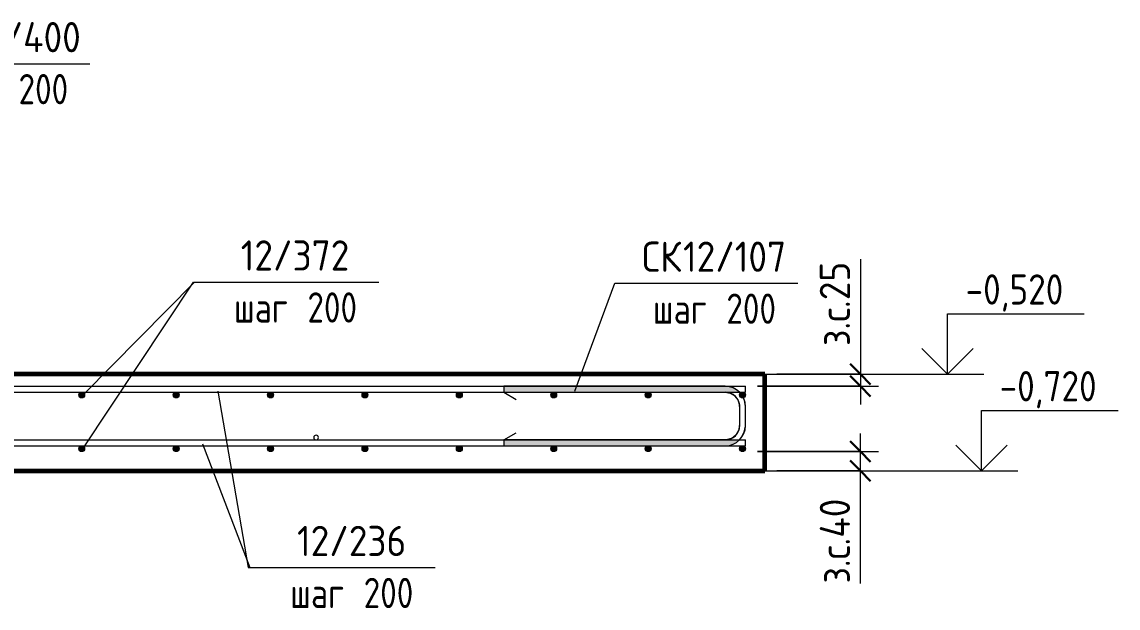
# Model space of a CAD drawing. Header units: millimetres. Extents: x 56549 to 83419, y -3049 to 32998.
# Drawn here: x 73057 to 75324, y -1003 to 208 of the extents above; entities that cross this region are included whole.
import ezdxf

# ---------------------------------------------------------------- set-up
doc = ezdxf.new("R2010")
doc.units = ezdxf.units.MM
for name, color, linetype, lineweight in [('AA_Dim', 7, 'Continuous', 9), ('AA_Dim-25', 7, 'Continuous', 9), ('AA_Linii', 7, 'Continuous', 9), ('AA_Oformlenie', 7, 'Continuous', 9), ('AA_Vinoska', 7, 'Continuous', 9), ('AA_Visotnaya otmetka', 7, 'Continuous', 9), ('AF_Perekritie_Опалубка', 253, 'Continuous', 20), ('KR_Armatura', 7, 'Continuous', 20), ('KR_Armatura_Tonkie', 7, 'Continuous', 20)]:
    doc.layers.add(name, color=color, linetype=linetype, lineweight=lineweight)
doc.styles.add('ISOCPEUR_5', font='isocpeur.TTF', dxfattribs={"width": 0.9, "height": 62.5})
doc.styles.add('ISOCPEUR_6', font='isocpeur.TTF', dxfattribs={"width": 0.8, "height": 62.5})
doc.styles.add('ISOCPEUR_7', font='isocpeur.TTF', dxfattribs={"width": 0.85, "height": 62.5})
doc.dimstyles.new('00_Точн_3_знака__прозр__2', dxfattribs={"dimscale": 304.8, "dimtxt": 62.672186, "dimasz": 0.139436, "dimexe": 0.123031, "dimexo": 0.082021, "dimgap": 0.008202, "dimtad": 1, "dimdec": 3, "dimrnd": 0.001, "dimdsep": 46, "dimtxsty": 'ISOCPEUR_5', "dimblk1": 'OBLIQUE', "dimblk2": 'OBLIQUE', "dimsah": 1, "dimcen": 0.09, "dimdle": 0.123031, "dimazin": 0, "dimtfac": 1, "dimtdec": 4, "dimtix": 1, "dimtmove": 1, "dimatfit": 3, "dimfxl": 1, "dimtvp": 1, "dimtolj": 1, "dimtzin": 0, "dimlwd": 18, "dimlwe": 18, "dimarcsym": 2})

# ---------------------------------------------------------------- blocks, each defined once
blk = doc.blocks.new('261_Лягушка _НесАрм_РабПлоск_ - 10 А240-3717144-Сечение 4')
at = {"layer": 'KR_Armatura_Tonkie'}
for start, end in [(90, 270), (270, 90)]:
    blk.add_arc((-28578, -651), 5, start, end, dxfattribs=at)
blk = doc.blocks.new('350_Стержень П торец СК-СГ _НесАрм_РабПлоск_ - 350_Стержень П торец СК-СГ _НесАрм_РабПлоск_-3742918-Сечение 4')
at = {"layer": 'KR_Armatura_Tonkie'}
for p, q in [((-27732, -545), (-28190, -545)), ((-28190, -557), (-27732, -557)), ((-28190, -557), (-28164, -572)), ((-27732, -557), (-27722.5, -558.7)), ((-27720, -559.8), (-27713.8, -563.5)), ((-27711.6, -565.1), (-27705.7, -572.7)), ((-27705, -574.5), (-27702.7, -582)), ((-27702, -587), (-27702, -626)), ((-27690, -626), (-27690, -587)), ((-27702, -626), (-27703.7, -635.5)), ((-28190, -656), (-28164, -641)), ((-27732, -656), (-28190, -656)), ((-27719.5, -653), (-27727, -655.3)), ((-27710.1, -646.4), (-27717.7, -652.3)), ((-27704.8, -638), (-27708.7, -644.5)), ((-28190, -668), (-27732, -668))]:
    blk.add_line(p, q, dxfattribs=at)
at = {"layer": 'KR_Armatura_Tonkie', "flags": 128}
for points in [[(-27696.9, -564.3), (-27697.7, -562.8), (-27699.7, -560.7)], [(-27691.8, -575.2), (-27692, -574.3), (-27693.3, -571.6)], [(-27690.6, -630.4), (-27690, -627.5), (-27690, -626)], [(-27700.3, -653.1), (-27698.6, -651.4), (-27697.5, -649.4)], [(-27693.9, -642.7), (-27692.5, -640.1), (-27692.2, -638.6)]]:
    blk.add_lwpolyline(points, dxfattribs=at)
blk = doc.blocks.new('350_Стержень П торец СК-СГ _НесАрм_РабПлоск_ - 350_Стержень П торец СК-СГ _НесАрм_РабПлоск_-V9-Сечение 4')
at = {"layer": 'KR_Armatura_Tonkie'}
for p, q in [((-27732, -545), (-28190, -545)), ((-28190, -557), (-27732, -557)), ((-28190, -557), (-28164, -572)), ((-27702, -587), (-27702, -626)), ((-27690, -626), (-27690, -587)), ((-28190, -656), (-28164, -641)), ((-27732, -656), (-28190, -656)), ((-28190, -668), (-27732, -668))]:
    blk.add_line(p, q, dxfattribs=at)
at = {"layer": 'KR_Armatura_Tonkie', "flags": 128}
for points in [[(-27732, -557), (-27721.3, -559), (-27712.1, -564.6), (-27705.4, -573.1), (-27702.2, -583.5), (-27702, -587)], [(-27690, -587), (-27692, -574.3), (-27697.7, -562.8), (-27703.3, -557)], [(-27702, -626), (-27704, -636.7), (-27709.6, -645.9), (-27718.1, -652.6), (-27728.5, -655.8), (-27732, -656)], [(-27703.3, -656), (-27698.6, -651.4), (-27692.5, -640.1), (-27690, -627.5), (-27690, -626)]]:
    blk.add_lwpolyline(points, dxfattribs=at)
blk = doc.blocks.new('042_М_Арматуры - Диам длина поз _ Шаг-2260295-Сечение 4')
at = {"layer": 'AA_Vinoska'}
blk.add_line((-31828.8, -805.2), (-31478.8, -805.2), dxfattribs=at)
blk = doc.blocks.new('DIMBLOCK61-Сечение 4')
at = {"layer": 'AA_Dim-25', "lineweight": 18}
for p, q in [((74790.7, -757.5), (74790.7, -642.5)), ((74578, -680), (74828.2, -680)), ((74790.7, -680), (74578, -680)), ((74790.7, -743.3), (74790.7, -700)), ((74618, -720), (74828.2, -720)), ((74790.7, -720), (74618, -720)), ((74790.7, -952.7), (74790.7, -743.3))]:
    blk.add_line(p, q, dxfattribs=at)
at = {"layer": 'AA_Dim-25', "lineweight": 30}
for p, q in [((74790.7, -680), (74769.4, -658.7)), ((74790.7, -680), (74811.9, -701.2)), ((74790.7, -720), (74769.4, -698.7)), ((74790.7, -720), (74811.9, -741.2))]:
    blk.add_line(p, q, dxfattribs=at)
at = {"layer": 'AA_Dim-25', "color": 0, "lineweight": 18, "insert": (74706.8, -952.7), "char_height": 62.5, "width": 221.363, "attachment_point": 1, "rotation": 90, "line_spacing_factor": 1.135194, "style": 'ISOCPEUR_5'}
blk.add_mtext('з.с.40', dxfattribs=at)
blk = doc.blocks.new('_Oblique')
at = {"color": 0, "linetype": 'ByBlock', "lineweight": -2}
blk.add_line((-0.5, -0.5), (0.5, 0.5), dxfattribs=at)
blk = doc.blocks.new('DIMBLOCK62-Сечение 4')
at = {"layer": 'AA_Dim-25', "lineweight": 18}
for p, q in [((74790.7, -282), (74790.7, -486.7)), ((74790.7, -482.5), (74790.7, -582.5)), ((74790.7, -486.7), (74790.7, -532.5)), ((74618, -520), (74828.2, -520)), ((74790.7, -520), (74618, -520)), ((74578, -545), (74828.2, -545)), ((74790.7, -545), (74578, -545))]:
    blk.add_line(p, q, dxfattribs=at)
at = {"layer": 'AA_Dim-25', "lineweight": 30}
for p, q in [((74790.7, -520), (74769.4, -498.7)), ((74790.7, -520), (74811.9, -541.2)), ((74790.7, -545), (74769.4, -523.7)), ((74790.7, -545), (74811.9, -566.2))]:
    blk.add_line(p, q, dxfattribs=at)
at = {"layer": 'AA_Dim-25', "color": 0, "lineweight": 18, "insert": (74706.8, -461.7), "char_height": 62.5, "width": 215.687, "attachment_point": 1, "rotation": 90, "line_spacing_factor": 1.135194, "style": 'ISOCPEUR_5'}
blk.add_mtext('з.с.25', dxfattribs=at)
blk = doc.blocks.new('Высотные отметки - Стрелка вверх-400292-Сечение 4')
at = {"layer": 'AA_Vinoska'}
for p, q in [((-27270.2, -1575), (-26987.7, -1575)), ((-27270.2, -1700), (-27270.2, -1575)), ((-27270.2, -1700), (-27323.2, -1647)), ((-27270.2, -1700), (-27217.1, -1647)), ((-27345.2, -1700), (-27195.2, -1700))]:
    blk.add_line(p, q, dxfattribs=at)

msp = doc.modelspace()

# ---------------------------------------------------------------- hatches: boundary and pattern name
at = {"layer": 'AA_Oformlenie'}
h = msp.add_hatch(color=250, dxfattribs=at)
h.paths.add_polyline_path([(74053.498, -668), (74513.0063, -667.7956), (74522.4227, -666.4973), (74532.3791, -662.3257), (74541.26, -655.2949), (74547.7183, -646.5964), (74551.6851, -636.6757), (74551.4271, -637.2986), (74547.245, -647.2132), (74540.3411, -656), (74053.498, -656.2051), (74053.498, -667.7956)])
h.paths.add_polyline_path([(74553.0356, -587), (74552.8311, -585.2508), (74551.5733, -575.8926), (74547.3467, -565.7868), (74540.4735, -557), (74531.846, -550.4814), (74521.8145, -546.3932), (74511.0356, -545), (74053.0356, -545.2044), (74053.0356, -557), (74540.6591, -557.244), (74540.7915, -557.3764), (74547.4349, -566.0635), (74551.6111, -576.1804), (74553.0175, -586.8627)])
at = {"layer": 'KR_Armatura'}
h = msp.add_hatch(color=256, dxfattribs=at)
edge = h.paths.add_edge_path()
edge.add_arc((73180.2856, -563), 6, 0, 360)
for points in [[(73177.2856, -568.1962), (73183.2856, -568.1962), (73186.2856, -563), (73183.2856, -557.8038), (73177.2856, -557.8038), (73174.2856, -563)], [(73372.5356, -568.1962), (73378.5356, -568.1962), (73381.5356, -563), (73378.5356, -557.8038), (73372.5356, -557.8038), (73369.5356, -563)], [(73567.7856, -568.1962), (73573.7856, -568.1962), (73576.7856, -563), (73573.7856, -557.8038), (73567.7856, -557.8038), (73564.7856, -563)], [(73763.0356, -568.1962), (73769.0356, -568.1962), (73772.0356, -563), (73769.0356, -557.8038), (73763.0356, -557.8038), (73760.0356, -563)], [(73958.2856, -568.1962), (73964.2856, -568.1962), (73967.2856, -563), (73964.2856, -557.8038), (73958.2856, -557.8038), (73955.2856, -563)], [(74153.5356, -568.1962), (74159.5356, -568.1962), (74162.5356, -563), (74159.5356, -557.8038), (74153.5356, -557.8038), (74150.5356, -563)], [(74348.7856, -568.1962), (74354.7856, -568.1962), (74357.7856, -563), (74354.7856, -557.8038), (74348.7856, -557.8038), (74345.7856, -563)], [(74546.7147, -568.1962), (74550.0356, -568.1962), (74553.0356, -563), (74550.0356, -557.8038), (74544.0356, -557.8038), (74541.0356, -563), (74544.0356, -568.1962)], [(73177.2856, -679.1962), (73183.2856, -679.1962), (73186.2856, -674), (73183.2856, -668.8038), (73177.2856, -668.8038), (73174.2856, -674)], [(73372.5356, -679.1962), (73378.5356, -679.1962), (73381.5356, -674), (73378.5356, -668.8038), (73372.5356, -668.8038), (73369.5356, -674)], [(73567.7856, -679.1962), (73573.7856, -679.1962), (73576.7856, -674), (73573.7856, -668.8038), (73567.7856, -668.8038), (73564.7856, -674)], [(73763.0356, -679.1962), (73769.0356, -679.1962), (73772.0356, -674), (73769.0356, -668.8038), (73763.0356, -668.8038), (73760.0356, -674)], [(73958.2856, -679.1962), (73964.2856, -679.1962), (73967.2856, -674), (73964.2856, -668.8038), (73958.2856, -668.8038), (73955.2856, -674)], [(74153.5356, -679.1962), (74159.5356, -679.1962), (74162.5356, -674), (74159.5356, -668.8038), (74153.5356, -668.8038), (74150.5356, -674)], [(74348.7856, -679.1962), (74354.8268, -679.1247), (74357.7856, -674), (74354.7856, -668.8038), (74348.7856, -668.8038), (74345.7856, -674)], [(74546.7147, -679.1962), (74550.0356, -679.1962), (74553.0356, -674), (74550.0356, -668.8038), (74544.0356, -668.8038), (74541.0356, -674), (74544.0356, -679.1962)]]:
    msp.add_hatch(color=256, dxfattribs=at).paths.add_polyline_path(points)
h = msp.add_hatch(color=256, dxfattribs=at)
edge = h.paths.add_edge_path()
edge.add_arc((73375.5356, -563), 6, 0, 360)
h = msp.add_hatch(color=256, dxfattribs=at)
edge = h.paths.add_edge_path()
edge.add_arc((73570.7856, -563), 6, 0, 360)
h = msp.add_hatch(color=256, dxfattribs=at)
edge = h.paths.add_edge_path()
edge.add_arc((73766.0356, -563), 6, 0, 360)
h = msp.add_hatch(color=256, dxfattribs=at)
edge = h.paths.add_edge_path()
edge.add_arc((73961.2856, -563), 6, 0, 360)
h = msp.add_hatch(color=256, dxfattribs=at)
edge = h.paths.add_edge_path()
edge.add_arc((74156.5356, -563), 6, 0, 360)
h = msp.add_hatch(color=256, dxfattribs=at)
edge = h.paths.add_edge_path()
edge.add_arc((74351.7856, -563), 6, 0, 360)
h = msp.add_hatch(color=256, dxfattribs=at)
edge = h.paths.add_edge_path()
edge.add_arc((74547.0356, -563), 6, 0, 360)
h = msp.add_hatch(color=256, dxfattribs=at)
edge = h.paths.add_edge_path()
edge.add_arc((73180.2856, -674), 6, 0, 360)
h = msp.add_hatch(color=256, dxfattribs=at)
edge = h.paths.add_edge_path()
edge.add_arc((73375.5356, -674), 6, 0, 360)
h = msp.add_hatch(color=256, dxfattribs=at)
edge = h.paths.add_edge_path()
edge.add_arc((73570.7856, -674), 6, 0, 360)
h = msp.add_hatch(color=256, dxfattribs=at)
edge = h.paths.add_edge_path()
edge.add_arc((73766.0356, -674), 6, 0, 360)
h = msp.add_hatch(color=256, dxfattribs=at)
edge = h.paths.add_edge_path()
edge.add_arc((73961.2856, -674), 6, 0, 360)
h = msp.add_hatch(color=256, dxfattribs=at)
edge = h.paths.add_edge_path()
edge.add_arc((74156.5356, -674), 6, 0, 360)
h = msp.add_hatch(color=256, dxfattribs=at)
edge = h.paths.add_edge_path()
edge.add_arc((74351.7856, -674), 6, 0, 360)
h = msp.add_hatch(color=256, dxfattribs=at)
edge = h.paths.add_edge_path()
edge.add_arc((74547.0356, -674), 6, 0, 360)

# ---------------------------------------------------------------- linework, layer by layer
at = {"layer": 'AA_Linii'}
for p, q in [((74053.0356, -545), (74053.0356, -557)), ((74511.2319, -545), (74053.0356, -545)), ((74053.0356, -557), (74511.0356, -557)), ((74541.0356, -587), (74541.0356, -626)), ((74553.0356, -626.4178), (74553.0356, -586.8037)), ((74511.0356, -656), (74053.498, -656)), ((74053.498, -656), (74053.498, -668)), ((74053.498, -668), (74511.4534, -668))]:
    msp.add_line(p, q, dxfattribs=at)
for centre, radius, start, end in [((74511.0356, -587), 30, 0, 90), ((74511.2319, -586.8037), 41.8037, 0, 90), ((74511.0356, -626), 30, 270, 360), ((74511.4534, -626.4178), 41.5822, 270, 360)]:
    msp.add_arc(centre, radius, start, end, dxfattribs=at)
at = {"layer": 'AA_Vinoska'}
for p, q in [((73182.6844, -674), (73411.2207, -329.5563)), ((73185.4552, -560.6453), (73413.2192, -329.5563)), ((73411.2207, -329.5563), (73444.8069, -329.5563)), ((73413.2192, -329.5563), (73444.8069, -329.5563)), ((74199.8708, -554.9349), (74282.6422, -332.0865)), ((74282.6422, -332.0865), (74311.3205, -332.0865)), ((73461.9861, -554.9349), (73524.2714, -919.7476)), ((73429.8443, -663.721), (73527.9324, -919.7476)), ((73524.2714, -919.7476), (73561.1826, -919.7476)), ((73527.9324, -919.7476), (73561.1826, -919.7476))]:
    msp.add_line(p, q, dxfattribs=at)
at = {"layer": 'AA_Visotnaya otmetka'}
for p, q in [((74557.5866, -520), (74784.0496, -520)), ((74784.0496, -520), (74970.9366, -520)), ((74502.6198, -720), (74852.2084, -720)), ((74852.2084, -720), (75041.294, -720))]:
    msp.add_line(p, q, dxfattribs=at)
at = {"layer": 'AF_Perekritie_Опалубка', "lineweight": 60}
for p, q in [((74593.0356, -520), (72677.4437, -520)), ((74593.0356, -720), (74593.0356, -520)), ((72563.0356, -720), (74593.0356, -720))]:
    msp.add_line(p, q, dxfattribs=at)
at = {"layer": 'KR_Armatura'}
for p, q in [((73177.2856, -557.8038), (73174.2856, -563)), ((73174.2856, -563), (73177.2856, -568.1962)), ((73183.2856, -557.8038), (73177.2856, -557.8038)), ((73186.2856, -563), (73183.2856, -557.8038)), ((73183.2856, -568.1962), (73186.2856, -563)), ((73372.5356, -557.8038), (73369.5356, -563)), ((73369.5356, -563), (73372.5356, -568.1962)), ((73378.5356, -557.8038), (73372.5356, -557.8038)), ((73381.5356, -563), (73378.5356, -557.8038)), ((73378.5356, -568.1962), (73381.5356, -563)), ((73567.7856, -557.8038), (73564.7856, -563)), ((73564.7856, -563), (73567.7856, -568.1962)), ((73573.7856, -557.8038), (73567.7856, -557.8038)), ((73576.7856, -563), (73573.7856, -557.8038)), ((73573.7856, -568.1962), (73576.7856, -563)), ((73763.0356, -557.8038), (73760.0356, -563)), ((73760.0356, -563), (73763.0356, -568.1962)), ((73769.0356, -557.8038), (73763.0356, -557.8038)), ((73772.0356, -563), (73769.0356, -557.8038)), ((73769.0356, -568.1962), (73772.0356, -563)), ((73958.2856, -557.8038), (73955.2856, -563)), ((73955.2856, -563), (73958.2856, -568.1962)), ((73964.2856, -557.8038), (73958.2856, -557.8038)), ((73967.2856, -563), (73964.2856, -557.8038)), ((73964.2856, -568.1962), (73967.2856, -563)), ((74153.5356, -557.8038), (74150.5356, -563)), ((74150.5356, -563), (74153.5356, -568.1962)), ((74159.5356, -557.8038), (74153.5356, -557.8038)), ((74162.5356, -563), (74159.5356, -557.8038)), ((74159.5356, -568.1962), (74162.5356, -563)), ((74348.7856, -557.8038), (74345.7856, -563)), ((74345.7856, -563), (74348.7856, -568.1962)), ((74354.7856, -557.8038), (74348.7856, -557.8038)), ((74357.7856, -563), (74354.7856, -557.8038)), ((74354.7856, -568.1962), (74357.7856, -563)), ((74544.0356, -557.8038), (74541.0356, -563)), ((74541.0356, -563), (74544.0356, -568.1962)), ((74550.0356, -557.8038), (74544.0356, -557.8038)), ((74553.0356, -563), (74550.0356, -557.8038)), ((74550.0356, -568.1962), (74553.0356, -563)), ((73177.2856, -568.1962), (73183.2856, -568.1962)), ((73372.5356, -568.1962), (73378.5356, -568.1962)), ((73567.7856, -568.1962), (73573.7856, -568.1962)), ((73763.0356, -568.1962), (73769.0356, -568.1962)), ((73958.2856, -568.1962), (73964.2856, -568.1962)), ((74153.5356, -568.1962), (74159.5356, -568.1962)), ((74348.7856, -568.1962), (74354.7856, -568.1962)), ((74544.0356, -568.1962), (74546.7147, -568.1962)), ((74546.7147, -568.1962), (74550.0356, -568.1962)), ((73177.2856, -668.8038), (73174.2856, -674)), ((73174.2856, -674), (73177.2856, -679.1962)), ((73183.2856, -668.8038), (73177.2856, -668.8038)), ((73177.2856, -679.1962), (73183.2856, -679.1962)), ((73186.2856, -674), (73183.2856, -668.8038)), ((73183.2856, -679.1962), (73186.2856, -674)), ((73372.5356, -668.8038), (73369.5356, -674)), ((73369.5356, -674), (73372.5356, -679.1962)), ((73378.5356, -668.8038), (73372.5356, -668.8038)), ((73372.5356, -679.1962), (73378.5356, -679.1962)), ((73381.5356, -674), (73378.5356, -668.8038)), ((73378.5356, -679.1962), (73381.5356, -674)), ((73567.7856, -668.8038), (73564.7856, -674)), ((73564.7856, -674), (73567.7856, -679.1962)), ((73573.7856, -668.8038), (73567.7856, -668.8038)), ((73567.7856, -679.1962), (73573.7856, -679.1962)), ((73576.7856, -674), (73573.7856, -668.8038)), ((73573.7856, -679.1962), (73576.7856, -674)), ((73763.0356, -668.8038), (73760.0356, -674)), ((73760.0356, -674), (73763.0356, -679.1962)), ((73769.0356, -668.8038), (73763.0356, -668.8038)), ((73763.0356, -679.1962), (73769.0356, -679.1962)), ((73772.0356, -674), (73769.0356, -668.8038)), ((73769.0356, -679.1962), (73772.0356, -674)), ((73958.2856, -668.8038), (73955.2856, -674)), ((73955.2856, -674), (73958.2856, -679.1962)), ((73964.2856, -668.8038), (73958.2856, -668.8038)), ((73958.2856, -679.1962), (73964.2856, -679.1962)), ((73967.2856, -674), (73964.2856, -668.8038)), ((73964.2856, -679.1962), (73967.2856, -674)), ((74153.5356, -668.8038), (74150.5356, -674)), ((74150.5356, -674), (74153.5356, -679.1962)), ((74159.5356, -668.8038), (74153.5356, -668.8038)), ((74153.5356, -679.1962), (74159.5356, -679.1962)), ((74162.5356, -674), (74159.5356, -668.8038)), ((74159.5356, -679.1962), (74162.5356, -674)), ((74348.7856, -668.8038), (74345.7856, -674)), ((74345.7856, -674), (74348.7856, -679.1962)), ((74354.7856, -668.8038), (74348.7856, -668.8038)), ((74348.7856, -679.1962), (74354.8268, -679.1247)), ((74357.7856, -674), (74354.7856, -668.8038)), ((74354.8268, -679.1247), (74357.7856, -674)), ((74544.0356, -668.8038), (74541.0356, -674)), ((74541.0356, -674), (74544.0356, -679.1962)), ((74550.0356, -668.8038), (74544.0356, -668.8038)), ((74544.0356, -679.1962), (74546.7147, -679.1962)), ((74546.7147, -679.1962), (74550.0356, -679.1962)), ((74553.0356, -674), (74550.0356, -668.8038)), ((74550.0356, -679.1962), (74553.0356, -674))]:
    msp.add_line(p, q, dxfattribs=at)
for centre in [(73180.2856, -563), (73375.5356, -563), (73570.7856, -563), (73766.0356, -563), (73961.2856, -563), (74156.5356, -563), (74351.7856, -563), (74547.0356, -563), (73180.2856, -674), (73375.5356, -674), (73570.7856, -674), (73766.0356, -674), (73961.2856, -674), (74156.5356, -674), (74351.7856, -674), (74547.0356, -674)]:
    msp.add_circle(centre, 6, dxfattribs=at)
at = {"layer": 'KR_Armatura_Tonkie'}
for p, q in [((72198.0356, -545), (74553.0356, -545)), ((72553.0356, -557), (74553.0356, -557)), ((74553.0356, -557), (74553.0356, -545)), ((72198.0356, -656), (74553.0356, -656)), ((74553.0356, -668), (74553.0356, -656)), ((72198.0356, -668), (74553.0356, -668))]:
    msp.add_line(p, q, dxfattribs=at)

# ---------------------------------------------------------------- block references
at = {"layer": 'AA_Vinoska'}
for p in [(104676.0854, 926.9623), (105273.5623, 475.657), (106140.0759, 473.1269), (105389.938, -114.5342)]:
    msp.add_blockref('042_М_Арматуры - Диам длина поз _ Шаг-2260295-Сечение 4', p, dxfattribs=at)
at = {"layer": 'AA_Visotnaya otmetka'}
for p in [(102241.1024, 1180), (102311.4598, 980)]:
    msp.add_blockref('Высотные отметки - Стрелка вверх-400292-Сечение 4', p, dxfattribs=at)
at = {"layer": 'KR_Armatura_Tonkie'}
for name in ['350_Стержень П торец СК-СГ _НесАрм_РабПлоск_ - 350_Стержень П торец СК-СГ _НесАрм_РабПлоск_-3742918-Сечение 4', '350_Стержень П торец СК-СГ _НесАрм_РабПлоск_ - 350_Стержень П торец СК-СГ _НесАрм_РабПлоск_-3742918-Сечение 4', '350_Стержень П торец СК-СГ _НесАрм_РабПлоск_ - 350_Стержень П торец СК-СГ _НесАрм_РабПлоск_-V9-Сечение 4', '261_Лягушка _НесАрм_РабПлоск_ - 10 А240-3717144-Сечение 4']:
    msp.add_blockref(name, (102243.0356, 0), dxfattribs=at)

# ---------------------------------------------------------------- texts
at = {"layer": 'AA_Vinoska', "char_height": 62.5, "attachment_point": 1}
for s, insert, width, style in [('12/400', (72951.928, 208.0052), 283.196109, 'ISOCPEUR_5'), (' 200', (73017.7564, 100.5289), 166.751, 'ISOCPEUR_6'), ('12/372', (73509.2354, -243.3001), 277.784719, 'ISOCPEUR_5'), ('СК', (74339.1865, -245.8302), 102.816422, 'ISOCPEUR_5'), ('12/107', (74424.0185, -245.8302), 263.354344, 'ISOCPEUR_5'), (' 200', (73615.2333, -350.7764), 166.751, 'ISOCPEUR_6'), (' 200', (74481.7469, -353.3065), 166.751, 'ISOCPEUR_6'), ('шаг', (73494.8479, -350.7764), 145.907125, 'ISOCPEUR_6'), ('шаг', (74361.3615, -353.3065), 145.907125, 'ISOCPEUR_6'), ('12/236', (73625.6111, -833.4913), 277.784719, 'ISOCPEUR_5'), (' 200', (73731.609, -940.9677), 166.751, 'ISOCPEUR_6'), ('шаг', (73611.2236, -940.9677), 145.907125, 'ISOCPEUR_6')]:
    msp.add_mtext(s, dxfattribs=dict(at, insert=insert, width=width, style=style))
at = {"layer": 'AA_Visotnaya otmetka', "char_height": 62.5, "width": 239.899334, "attachment_point": 1, "line_spacing_factor": 1.135194, "style": 'ISOCPEUR_7'}
for s, insert in [('-0,520', (75008.4785, -313.5801)), ('-0,720', (75078.836, -513.5801))]:
    msp.add_mtext(s, dxfattribs=dict(at, insert=insert))

# ---------------------------------------------------------------- dimensions: what is measured, and where the dimension line sits
at = {"layer": 'AA_Dim', "lineweight": 18}
for base, p1, p2, override, picture, middle in [((74790.6786, -545), (74593.0356, -520), (74553.0356, -545), {"dimpost": 'з.с.<>', "dimfxl": 47.169906}, 'DIMBLOCK62-Сечение 4', (74748.4254, -353.9034)), ((74790.6786, -680), (74593.0356, -720), (74553.0356, -680), {"dimpost": 'з.с.<>', "dimfxl": 56.568542}, 'DIMBLOCK61-Сечение 4', (74748.4254, -842.0584))]:
    dim = msp.add_linear_dim(base=base, p1=p1, p2=p2, angle=90, dimstyle='00_Точн_3_знака__прозр__2', override=override, dxfattribs=at)
    dim.commit()
    dim.dimension.update_dxf_attribs({"geometry": picture, "text_midpoint": middle, "dimtype": 160, "text_rotation": 90})

doc.saveas('drawing.dxf')
